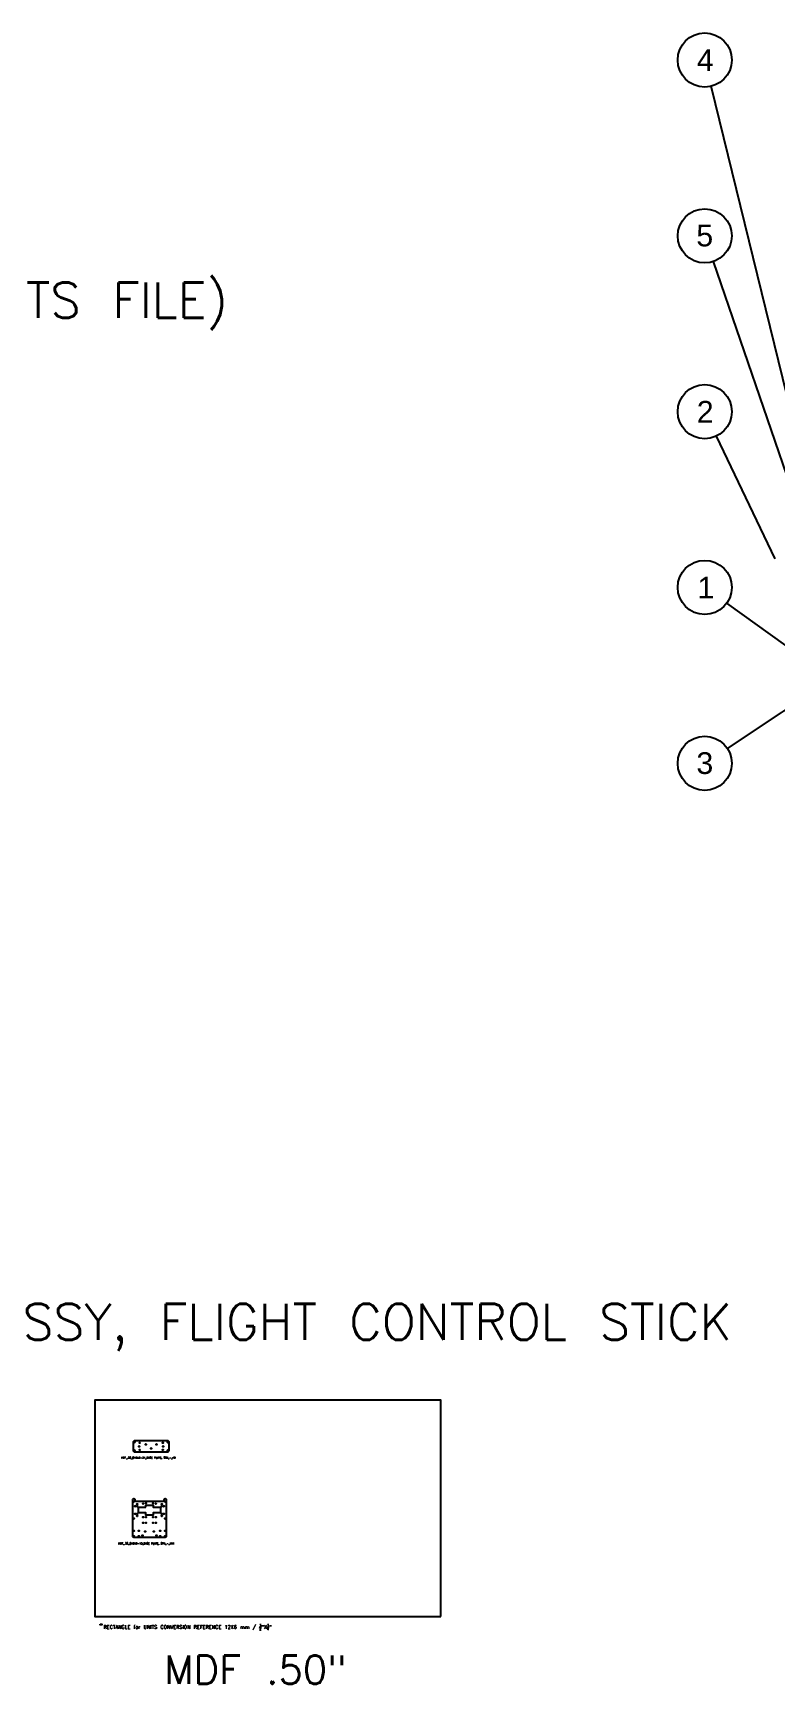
# Model space of a CAD drawing. Header units: inches. Extents: x 109 to 1721, y 29 to 669.
# Drawn here: x 1172.4 to 1378.6, y 29.7 to 487.7 of the extents above; entities that cross this region are included whole.
import ezdxf
from ezdxf.enums import TextEntityAlignment as Align

# ---------------------------------------------------------------- set-up
doc = ezdxf.new("R2010")
doc.units = ezdxf.units.IN
doc.header["$LTSCALE"] = 0.03937
doc.header["$MEASUREMENT"] = 0
for name, color, linetype in [('Cockpit Plans', 6, 'Continuous'), ('PDF3_Geometría', 7, 'Continuous'), ('PDF3_Texto', 7, 'Continuous')]:
    doc.layers.add(name, color=color, linetype=linetype)
doc.styles.add('PDF ArialMT', font='arial.ttf')
doc.styles.get("Standard").update_dxf_attribs({"font": 'txt.shx'})

# ---------------------------------------------------------------- blocks, each defined once
blk = doc.blocks.new('OH3A1-1$-$ASSY$$CENTER$TUB_-_v2$-$copia1')
at = {"layer": 'PDF3_Geometría', "lineweight": -3}
for points in [[(14.657, 8.917), (13.113, 15.206)], [(14.637, 8.898), (13.139, 13.262)], [(13.822, 9.963), (13.171, 11.324)], [(13.943, 9), (13.286, 9.47)], [(14.517, 8.672), (13.292, 7.858)]]:
    blk.add_lwpolyline(points, dxfattribs=at)
for centre in [(13.042, 15.497), (13.042, 13.546), (13.042, 11.595), (13.042, 9.645), (13.042, 7.693)]:
    blk.add_circle(centre, 0.3, dxfattribs=at)
at = {"layer": 'PDF3_Texto', "char_height": 0.241, "attachment_point": 4, "style": 'PDF ArialMT'}
for s, insert in [('4', (12.954, 15.497)), ('5', (12.948, 13.548)), ('2', (12.953, 11.594)), ('1', (12.961, 9.643)), ('3', (12.949, 7.694))]:
    blk.add_mtext(s, dxfattribs=dict(at, insert=insert))

msp = doc.modelspace()

# ---------------------------------------------------------------- linework, layer by layer
at = {"color": 0, "linetype": 'ByBlock', "lineweight": -2}
msp.add_lwpolyline([(1285.6, 48.44), (1285.6, 108.44), (1189.6, 108.44), (1189.6, 48.44)], close=True, dxfattribs=at)
for points in [[(1210.2, 94.34), (1210.2, 96.84), (1209.95, 97.09), (1200.45, 97.09), (1200.2, 96.84), (1200.2, 94.34), (1200.45, 94.09), (1209.95, 94.09)], [(1191.06, 46.32), (1191.54, 46.32), (1191.54, 46.08), (1191.06, 46.08)]]:
    msp.add_lwpolyline(points, close=True)
for points in [[(1209.19, 70.45, 0.414214), (1209.44, 70.7), (1209.44, 80.76, 0.414214), (1209.19, 81.01), (1208.94, 81.01, 0.414214), (1208.69, 80.76), (1208.69, 80.51, -0.414214), (1208.44, 80.26), (1201, 80.26, -0.414214), (1200.75, 80.51), (1200.75, 80.76, 0.414214), (1200.5, 81.01), (1200.25, 81.01, 0.414214), (1200, 80.76), (1200, 70.7, 0.414214), (1200.25, 70.45)], [(1203.74, 78.71), (1203.74, 79.3), (1205.7, 79.3), (1205.7, 78.71), (1207.71, 78.71, -0.414214), (1207.77, 78.65), (1207.77, 77.2, -0.414214), (1207.71, 77.14), (1205.7, 77.14), (1205.7, 76.55), (1203.74, 76.55), (1203.74, 77.14), (1201.73, 77.14, -0.414214), (1201.67, 77.2), (1201.67, 78.65, -0.414214), (1201.73, 78.71)]]:
    msp.add_lwpolyline(points, format="xyb", close=True)
for centre, radius in [((1200.58, 96.72), 0.128), ((1202, 96.58), 0.114), ((1203.7, 96.16), 0.128), ((1206.7, 96.16), 0.128), ((1208.4, 96.58), 0.114), ((1209.83, 96.72), 0.128), ((1200.58, 94.47), 0.128), ((1201.89, 95.59), 0.114), ((1202, 94.61), 0.114), ((1205.2, 95.03), 0.128), ((1208.4, 94.61), 0.114), ((1208.52, 95.59), 0.114), ((1209.83, 94.47), 0.128), ((1200.39, 80.29), 0.13), ((1200.74, 78.97), 0.126), ((1201.33, 79.56), 0.126), ((1201.33, 78.97), 0.126), ((1202.95, 79.7), 0.108), ((1203.74, 79.84), 0.108), ((1205.7, 79.84), 0.108), ((1206.49, 79.7), 0.108), ((1208.11, 79.56), 0.126), ((1208.11, 78.97), 0.126), ((1208.7, 78.97), 0.126), ((1209.05, 80.29), 0.13), ((1200.39, 75.56), 0.13), ((1200.74, 76.88), 0.126), ((1201.33, 76.88), 0.126), ((1201.33, 76.29), 0.126), ((1202.95, 75.96), 0.108), ((1202.95, 74.38), 0.108), ((1203.74, 75.96), 0.108), ((1203.74, 74.38), 0.108), ((1205.7, 75.96), 0.108), ((1205.7, 74.38), 0.108), ((1206.49, 75.96), 0.108), ((1206.49, 74.38), 0.108), ((1208.11, 76.88), 0.126), ((1208.11, 76.29), 0.126), ((1208.7, 76.88), 0.126), ((1209.05, 75.56), 0.13), ((1200.42, 72.18), 0.108), ((1200.42, 70.68), 0.108), ((1201.76, 72.18), 0.108), ((1201.76, 70.68), 0.108), ((1202.75, 70.84), 0.13), ((1203.53, 71.97), 0.114), ((1205.95, 71.97), 0.114), ((1206.69, 70.84), 0.13), ((1207.68, 72.18), 0.108), ((1207.68, 70.68), 0.108), ((1209.02, 72.18), 0.108), ((1209.02, 70.68), 0.108)]:
    msp.add_circle(centre, radius)

# ---------------------------------------------------------------- block references
at = {"xscale": 25, "yscale": 25, "zscale": 25}
msp.add_blockref('OH3A1-1$-$ASSY$$CENTER$TUB_-_v2$-$copia1', (1032.78, 92.74), dxfattribs=at)

# ---------------------------------------------------------------- texts
at = {"color": 0}
msp.add_text('OH3A3 - ASSY, FLIGHT CONTROL STICK', height=10, dxfattribs=at).set_placement((1089.09, 125.14))
for s, height, p in [('MDF_.50_OH3A3-31_BASE PLATE, SSA_-_V9', 0.5, (1196.86, 92.19)), ('MDF_.50_OH3A3-13_BASE PLATE, SPA_-_V41', 0.5, (1196.06, 68.42)), ('MDF .50"', 7.874, (1208.88, 29.69))]:
    msp.add_text(s, height=height).set_placement(p)
at = {"insert": (1191.95, 46.33), "char_height": 1, "attachment_point": 1}
msp.add_mtext_dynamic_manual_height_columns('\\A1;RECTANGLE for UNITS CONVERSION REFERENCE 12X6 mm / {\\H0.7x;\\S1/2;}"X{\\H0.7x;\\S1/4;\\H1.42857x;"}', width=54.2994, gutter_width=0, heights=[0.0236], dxfattribs=at)
at = {"layer": 'Cockpit Plans', "color": 4, "linetype": 'ByBlock'}
msp.add_text('IN THE SHEETS ARE DUPLICATED ACCORDING TO THE NUMBER NEEDED (SEE OH-MPL MASTER PARTS LISTS FILE)', height=9.8425, dxfattribs=at).set_placement((835.87, 408.64), align=Align.CENTER)

doc.saveas('drawing.dxf')
